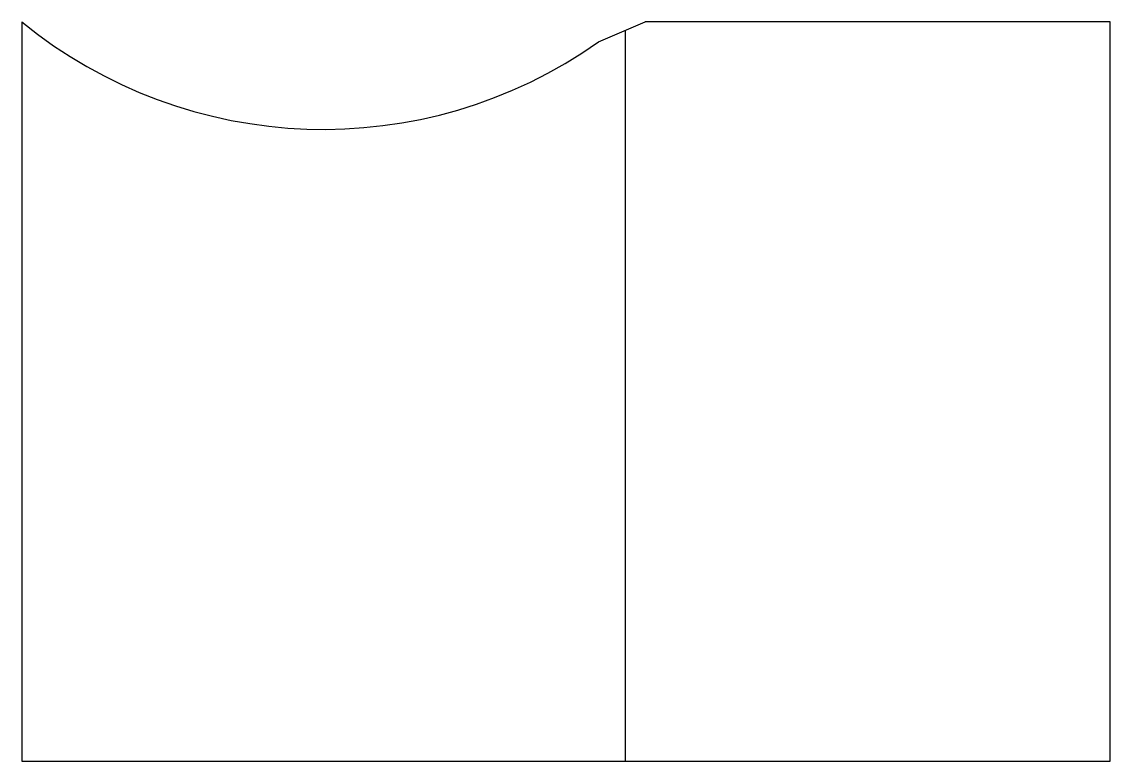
# Model space of a CAD drawing. Header units: millimetres. Extents: x 1394 to 1556, y 2158 to 2268.
import ezdxf

# ---------------------------------------------------------------- set-up
doc = ezdxf.new("R2010")
doc.units = ezdxf.units.MM

msp = doc.modelspace()

# ---------------------------------------------------------------- linework, layer by layer
for points in [[(1394.39, 2267.59), (1394.39, 2157.59), (1556.39, 2157.59), (1556.39, 2267.59), (1487.19, 2267.59)], [(1480.24, 2264.59), (1487.19, 2267.59)], [(1484.19, 2266.3), (1484.19, 2157.59)]]:
    msp.add_lwpolyline(points)
msp.add_arc((1439.29, 2322.59), 71, 230.7731, 305.2242)

doc.saveas('drawing.dxf')
